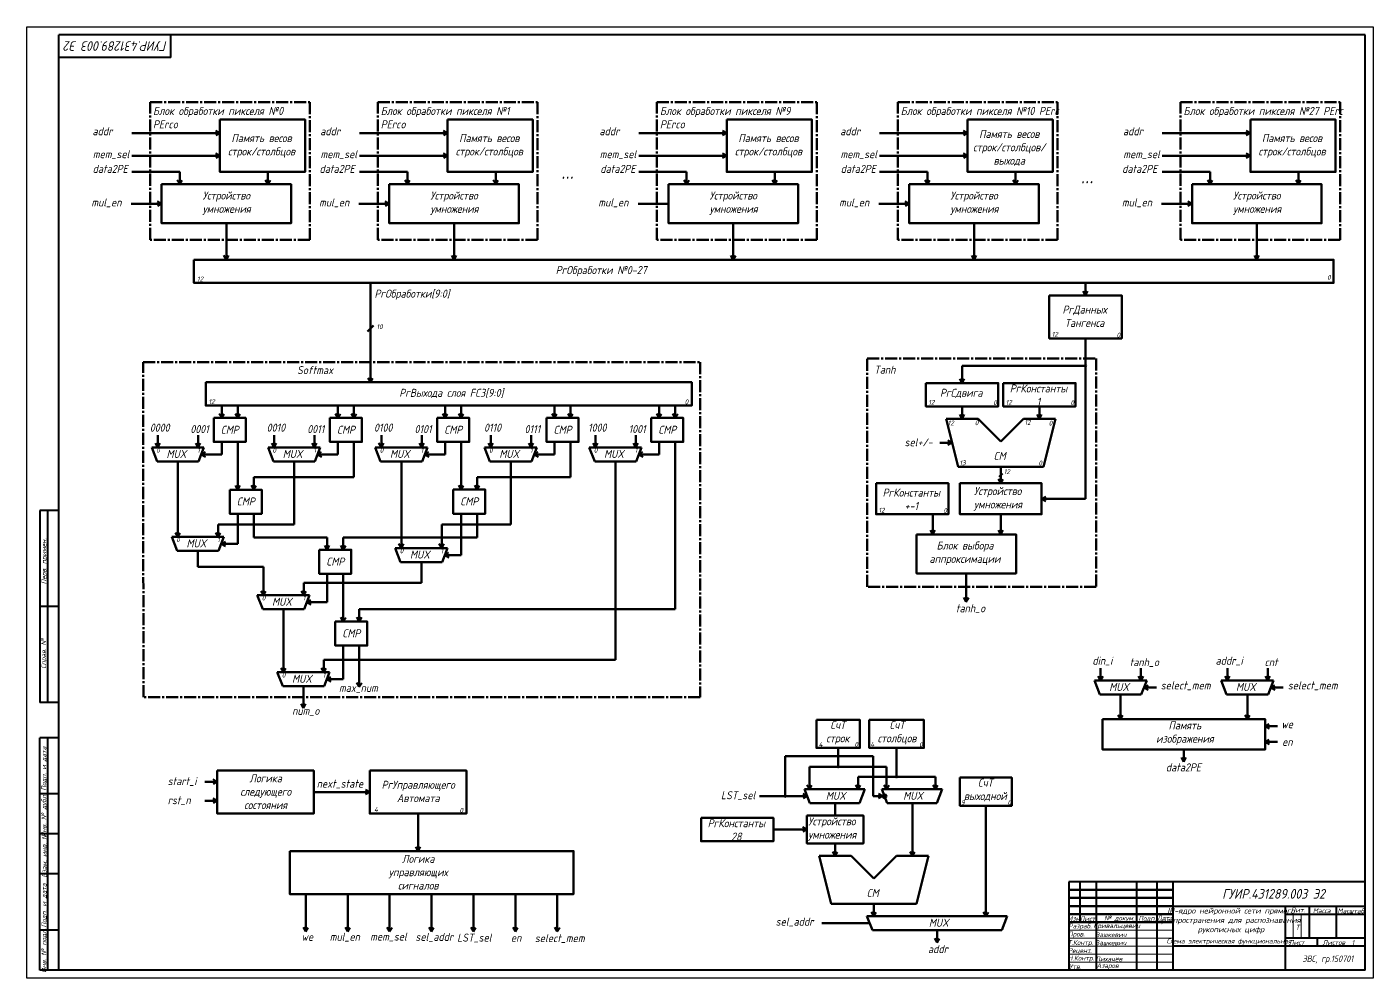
# Model space of a CAD drawing. Header units: millimetres. Extents: x -1351 to 2793, y -4756 to -707.
# Drawn here: x -53 to 788, y -4303 to -3709 of the extents above; entities that cross this region are included whole.
import ezdxf

# ---------------------------------------------------------------- set-up
doc = ezdxf.new("R2010")
doc.units = ezdxf.units.MM
doc.header["$LTSCALE"] = 0.5
doc.linetypes.add('CENTER2', pattern=[1.125, 0.75, -0.125, 0.125, -0.125])
doc.layers.get('0').update_dxf_attribs({"lineweight": 60})
doc.layers.add('4-текст', color=7, linetype='Continuous', true_color=0x000000)
doc.layers.add('KONTUR', color=7, linetype='Continuous')
doc.layers.add('Основная', color=7, linetype='Continuous', lineweight=40)
doc.layers.add('тонкая', color=7, linetype='Continuous', lineweight=20)
doc.styles.get("Standard").update_dxf_attribs({"font": 'ISOCPEUI.TTF', "width": 0.9})

msp = doc.modelspace()

# ---------------------------------------------------------------- hatches: boundary and pattern name
h = msp.add_hatch(color=256)
h.dxf.hatch_style = 1
edge = h.paths.add_edge_path()
edge.add_arc((608.12, -3920.61), 0.362, 0, 360)
h = msp.add_hatch(color=256)
h.dxf.hatch_style = 1
edge = h.paths.add_edge_path()
edge.add_arc((453.63, -4171.01), 0.362, 0, 360)
h = msp.add_hatch(color=256)
h.dxf.hatch_style = 1
edge = h.paths.add_edge_path()
edge.add_arc((490.08, -4177.44), 0.362, 0, 360)
h = msp.add_hatch(color=256)
h.dxf.hatch_style = 1
edge = h.paths.add_edge_path()
edge.add_arc((420.51, -4189.53), 0.362, 0, 360)

# ---------------------------------------------------------------- linework, layer by layer
for p, q in [((67.31, -3775.36), (12.32, -3775.36)), ((209.58, -3775.36), (154.59, -3775.36)), ((384.01, -3775.36), (329.02, -3775.36)), ((534.43, -3775.36), (479.44, -3775.36)), ((711.11, -3775.36), (656.11, -3775.36)), ((67.31, -3789.65), (12.32, -3789.65)), ((209.58, -3789.65), (154.59, -3789.65)), ((384.01, -3789.65), (329.02, -3789.65)), ((534.43, -3789.65), (479.44, -3789.65)), ((711.11, -3789.65), (656.11, -3789.65)), ((42.22, -3799.62), (12.32, -3799.62)), ((42.22, -3799.62), (42.22, -3807.37)), ((97.36, -3799.62), (97.36, -3807.37)), ((184.49, -3799.62), (154.59, -3799.62)), ((184.49, -3799.62), (184.49, -3807.37)), ((239.63, -3799.62), (239.63, -3807.37)), ((358.92, -3799.62), (329.02, -3799.62)), ((358.92, -3799.62), (358.92, -3807.37)), ((414.06, -3799.62), (414.06, -3807.37)), ((509.34, -3799.62), (479.44, -3799.62)), ((509.34, -3799.62), (509.34, -3807.37)), ((564.48, -3799.62), (564.48, -3807.37)), ((686.02, -3799.62), (656.11, -3799.62)), ((686.02, -3799.62), (686.02, -3807.37)), ((741.16, -3799.62), (741.16, -3807.37)), ((30.89, -3819.53), (11.86, -3819.53)), ((173.17, -3819.53), (154.14, -3819.53)), ((347.6, -3819.53), (328.57, -3819.53)), ((498.02, -3819.53), (478.98, -3819.53)), ((674.69, -3819.53), (655.66, -3819.53)), ((71.36, -3831.69), (71.36, -3854.44)), ((213.64, -3831.69), (213.64, -3854.44)), ((388.07, -3831.69), (388.07, -3854.44)), ((538.49, -3831.69), (538.49, -3854.44)), ((715.16, -3831.69), (715.16, -3854.44)), ((161.41, -3868.97), (161.41, -3931.01)), ((608.11, -3868.97), (608.11, -3876.72)), ((159.55, -3899.28), (163.26, -3895.57)), ((608.11, -3903.59), (608.11, -4003.72)), ((608.11, -3920.64), (531.02, -3920.64)), ((531.02, -3920.64), (531.02, -3931.53)), ((68.47, -3945.54), (68.47, -3953.29)), ((78.49, -3945.52), (78.49, -3953.27)), ((141.08, -3945.54), (141.08, -3953.29)), ((151.1, -3945.52), (151.1, -3953.27)), ((208.09, -3945.54), (208.09, -3953.29)), ((218.1, -3945.52), (218.1, -3953.27)), ((276.41, -3945.54), (276.41, -3953.29)), ((286.43, -3945.52), (286.43, -3953.27)), ((341.82, -3945.54), (341.82, -3953.29)), ((351.83, -3945.52), (351.83, -3953.27)), ((531.02, -3946.06), (531.02, -3953.81)), ((579.31, -3946.06), (579.31, -3953.81)), ((521.02, -3953.81), (541.02, -3953.81)), ((528.52, -3983.81), (521.02, -3953.81)), ((541.02, -3953.81), (551.63, -3964.41)), ((555.17, -3967.95), (569.31, -3953.81)), ((569.31, -3953.81), (589.31, -3953.81)), ((581.81, -3983.81), (589.31, -3953.81)), ((28.6, -3963.93), (28.6, -3971.68)), ((53.8, -3963.93), (53.8, -3971.68)), ((68.47, -3968.29), (68.47, -3976.04)), ((78.49, -3968.27), (78.49, -3981.01)), ((101.21, -3963.93), (101.21, -3971.68)), ((126.41, -3963.93), (126.41, -3971.68)), ((141.08, -3968.29), (141.08, -3976.04)), ((151.1, -3968.27), (151.1, -3981.01)), ((168.22, -3963.93), (168.22, -3971.68)), ((193.42, -3963.93), (193.42, -3971.68)), ((208.09, -3968.29), (208.09, -3976.04)), ((218.1, -3968.27), (218.1, -3990.3)), ((236.54, -3963.93), (236.54, -3971.68)), ((261.75, -3963.93), (261.75, -3971.68)), ((276.41, -3968.29), (276.41, -3976.04)), ((286.43, -3968.27), (286.43, -3981.01)), ((301.95, -3963.93), (301.95, -3971.68)), ((327.15, -3963.93), (327.15, -3971.68)), ((341.82, -3968.29), (341.82, -3976.04)), ((351.83, -3968.27), (351.83, -3981.01)), ((517.02, -3968.81), (524.77, -3968.81)), ((551.63, -3964.41), (555.17, -3967.95)), ((57.39, -3971.68), (24.78, -3971.68)), ((24.78, -3971.68), (28.13, -3980.4)), ((57.39, -3971.68), (54.05, -3980.4)), ((63.47, -3976.04), (55.72, -3976.04)), ((63.47, -3976.04), (68.47, -3976.04)), ((130, -3971.68), (97.39, -3971.68)), ((97.39, -3971.68), (100.74, -3980.4)), ((130, -3971.68), (126.66, -3980.4)), ((136.08, -3976.04), (128.33, -3976.04)), ((136.08, -3976.04), (141.08, -3976.04)), ((197.01, -3971.68), (164.4, -3971.68)), ((164.4, -3971.68), (167.75, -3980.4)), ((197.01, -3971.68), (193.67, -3980.4)), ((203.09, -3976.04), (195.34, -3976.04)), ((203.09, -3976.04), (208.09, -3976.04)), ((265.34, -3971.68), (232.73, -3971.68)), ((232.73, -3971.68), (236.07, -3980.4)), ((265.34, -3971.68), (261.99, -3980.4)), ((271.41, -3976.04), (263.66, -3976.04)), ((271.41, -3976.04), (276.41, -3976.04)), ((330.74, -3971.68), (298.13, -3971.68)), ((298.13, -3971.68), (301.48, -3980.4)), ((330.74, -3971.68), (327.4, -3980.4)), ((336.82, -3976.04), (329.07, -3976.04)), ((336.82, -3976.04), (341.82, -3976.04)), ((28.13, -3980.4), (54.05, -3980.4)), ((41.09, -3980.4), (41.09, -4019.8)), ((78.49, -3981.01), (78.49, -3990.33)), ((100.74, -3980.4), (126.66, -3980.4)), ((113.7, -3980.4), (113.7, -4003.76)), ((151.1, -3990.3), (151.1, -3981.01)), ((167.75, -3980.4), (193.67, -3980.4)), ((180.71, -3980.4), (180.71, -4003.76)), ((236.07, -3980.4), (261.99, -3980.4)), ((249.03, -3980.4), (249.03, -4003.76)), ((286.43, -3990.27), (286.43, -3981.01)), ((301.48, -3980.4), (327.4, -3980.4)), ((314.44, -3980.4), (314.44, -4003.76)), ((351.83, -4072.63), (351.83, -3981.01)), ((528.52, -3983.81), (581.81, -3983.81)), ((555.17, -3983.81), (555.17, -3994.05)), ((78.49, -3990.33), (78.49, -3998.08)), ((88.5, -3990.3), (88.5, -3998.05)), ((88.5, -3990.3), (151.1, -3990.3)), ((218.1, -3990.3), (218.1, -3998.05)), ((228.12, -3990.27), (228.12, -3998.02)), ((228.12, -3990.27), (286.43, -3990.27)), ((554.12, -3989.97), (556.21, -3987.89)), ((113.7, -4003.76), (113.7, -4011.51)), ((113.7, -4019.8), (113.7, -4011.51)), ((180.71, -4003.76), (180.71, -4034.55)), ((249.03, -4003.76), (249.03, -4011.51)), ((249.03, -4019.8), (249.03, -4011.51)), ((314.44, -4003.76), (314.44, -4011.51)), ((314.44, -4104.38), (314.44, -4011.51)), ((608.11, -4003.72), (580.69, -4003.72)), ((41.09, -4019.8), (41.09, -4027.55)), ((66.29, -4019.8), (66.29, -4027.55)), ((66.29, -4019.8), (113.7, -4019.8)), ((78.49, -4013.08), (78.49, -4031.91)), ((88.5, -4013.05), (88.5, -4025.8)), ((205.91, -4019.8), (205.91, -4034.55)), ((205.91, -4019.8), (249.03, -4019.8)), ((218.1, -4013.05), (218.1, -4020.8)), ((228.12, -4013.02), (228.12, -4025.77)), ((512.72, -4013.38), (512.72, -4025.99)), ((555.17, -4013.38), (555.17, -4025.99)), ((69.88, -4027.55), (37.27, -4027.55)), ((37.27, -4027.55), (40.62, -4036.26)), ((69.88, -4027.55), (66.54, -4036.26)), ((88.5, -4027.87), (88.5, -4025.8)), ((134.41, -4027.87), (88.5, -4027.87)), ((134.41, -4027.87), (134.41, -4035.62)), ((144.42, -4027.85), (144.42, -4035.6)), ((144.42, -4027.85), (228.12, -4027.85)), ((218.1, -4038.91), (218.1, -4020.8)), ((228.12, -4027.85), (228.12, -4025.77)), ((40.62, -4036.26), (66.54, -4036.26)), ((53.58, -4036.26), (53.58, -4046.26)), ((78.49, -4031.91), (68.21, -4031.91)), ((209.5, -4034.55), (176.89, -4034.55)), ((176.89, -4034.55), (180.24, -4043.26)), ((209.5, -4034.55), (206.15, -4043.26)), ((180.24, -4043.26), (206.15, -4043.26)), ((193.2, -4043.26), (193.2, -4056.26)), ((215.58, -4038.91), (207.83, -4038.91)), ((215.58, -4038.91), (218.1, -4038.91)), ((94.54, -4046.26), (53.58, -4046.26)), ((94.54, -4046.26), (94.54, -4064.01)), ((134.41, -4050.62), (134.41, -4058.37)), ((144.42, -4050.6), (144.42, -4063.35)), ((533.65, -4050.32), (533.65, -4068.07)), ((119.74, -4056.26), (119.74, -4064.01)), ((119.74, -4056.26), (193.2, -4056.26)), ((134.41, -4058.37), (134.41, -4068.37)), ((123.33, -4064.01), (90.72, -4064.01)), ((90.72, -4064.01), (94.07, -4072.73)), ((123.33, -4064.01), (119.99, -4072.73)), ((129.41, -4068.37), (121.66, -4068.37)), ((129.41, -4068.37), (134.41, -4068.37)), ((144.42, -4063.35), (144.42, -4072.66)), ((94.07, -4072.73), (119.99, -4072.73)), ((107.03, -4072.73), (107.03, -4112.13)), ((144.42, -4072.66), (144.42, -4080.41)), ((154.44, -4072.63), (154.44, -4080.38)), ((154.44, -4072.63), (351.83, -4072.63)), ((144.42, -4095.41), (144.42, -4103.16)), ((154.44, -4095.38), (154.44, -4108.13)), ((144.42, -4103.16), (144.42, -4116.49)), ((135.82, -4112.13), (103.21, -4112.13)), ((103.21, -4112.13), (106.56, -4120.85)), ((132.23, -4104.38), (132.23, -4112.13)), ((132.23, -4104.38), (314.44, -4104.38)), ((135.82, -4112.13), (132.47, -4120.85)), ((154.44, -4108.13), (154.44, -4121.28)), ((617.54, -4109.48), (617.54, -4117.23)), ((642.75, -4109.48), (642.75, -4117.23)), ((696.76, -4109.48), (696.76, -4117.23)), ((721.96, -4109.48), (721.96, -4117.23)), ((106.56, -4120.85), (132.47, -4120.85)), ((119.52, -4120.85), (119.52, -4134.43)), ((141.9, -4116.49), (134.15, -4116.49)), ((144.42, -4116.49), (141.9, -4116.49)), ((646.34, -4117.23), (613.73, -4117.23)), ((613.73, -4117.23), (617.07, -4125.94)), ((646.34, -4117.23), (642.99, -4125.94)), ((725.55, -4117.23), (692.94, -4117.23)), ((692.94, -4117.23), (696.29, -4125.94)), ((725.55, -4117.23), (722.2, -4125.94)), ((617.07, -4125.94), (642.99, -4125.94)), ((630.03, -4125.94), (630.03, -4141.44)), ((652.41, -4121.59), (644.66, -4121.59)), ((696.29, -4125.94), (722.2, -4125.94)), ((709.25, -4125.94), (709.25, -4141.44)), ((731.63, -4121.59), (723.88, -4121.59)), ((728.13, -4145.85), (720.38, -4145.85)), ((453.58, -4159.39), (453.63, -4171.01)), ((490.07, -4159.39), (490.07, -4177.44)), ((669.54, -4160.25), (669.54, -4168)), ((728.13, -4155.63), (720.38, -4155.63)), ((475.51, -4164.54), (420.51, -4164.54)), ((420.51, -4164.54), (420.51, -4189.54)), ((453.58, -4171.11), (435.6, -4171.11)), ((435.6, -4171.11), (435.6, -4177.44)), ((453.58, -4171.11), (483.89, -4171.11)), ((475.51, -4189.54), (475.51, -4164.54)), ((483.89, -4171.11), (483.89, -4177.44)), ((435.6, -4177.44), (435.6, -4185.19)), ((466.05, -4177.44), (466.05, -4185.19)), ((490.07, -4177.44), (466.05, -4177.44)), ((483.89, -4177.44), (483.89, -4185.19)), ((490.07, -4177.44), (514.34, -4177.44)), ((514.34, -4177.44), (514.34, -4185.19)), ((57.96, -4180.43), (65.71, -4180.43)), ((126.01, -4186.92), (160.99, -4186.92)), ((470.24, -4185.19), (432.63, -4185.19)), ((432.63, -4185.19), (435.98, -4193.9)), ((470.24, -4185.19), (466.89, -4193.9)), ((518.52, -4185.19), (480.91, -4185.19)), ((480.91, -4185.19), (484.26, -4193.9)), ((518.52, -4185.19), (515.18, -4193.9)), ((57.96, -4192.36), (65.71, -4192.36)), ((434.3, -4189.54), (404.4, -4189.54)), ((435.98, -4193.9), (466.89, -4193.9)), ((451.7, -4193.9), (451.7, -4201.65)), ((481.46, -4189.54), (475.51, -4189.54)), ((484.26, -4193.9), (515.18, -4193.9)), ((499.99, -4193.9), (499.99, -4201.65)), ((545.84, -4195.47), (545.95, -4264.49)), ((191.14, -4200.36), (191.14, -4223.77)), ((499.99, -4201.65), (499.99, -4226.74)), ((434.05, -4210.32), (413.18, -4210.32)), ((451.7, -4218.99), (451.7, -4226.74)), ((441.7, -4226.74), (461.7, -4226.74)), ((449.2, -4256.74), (441.7, -4226.74)), ((461.7, -4226.74), (472.31, -4237.35)), ((475.85, -4240.88), (489.99, -4226.74)), ((489.99, -4226.74), (509.99, -4226.74)), ((502.49, -4256.74), (509.99, -4226.74)), ((472.31, -4237.35), (475.85, -4240.88)), ((120.99, -4250.64), (120.99, -4274.05)), ((147.18, -4250.64), (147.18, -4274.05)), ((173.37, -4250.64), (173.37, -4274.05)), ((199.56, -4250.64), (199.56, -4274.05)), ((225.75, -4250.64), (225.75, -4274.05)), ((251.94, -4250.64), (251.94, -4274.05)), ((278.13, -4250.64), (278.13, -4274.05)), ((662.77, -4248.07), (597.77, -4248.07)), ((662.77, -4253.07), (597.77, -4253.07)), ((449.2, -4256.74), (502.49, -4256.74)), ((475.85, -4256.74), (475.85, -4264.49)), ((662.77, -4258.07), (597.77, -4258.07)), ((473.28, -4268.85), (443.38, -4268.85)), ((559.22, -4264.49), (471.6, -4264.49)), ((471.6, -4264.49), (474.95, -4273.21)), ((559.22, -4264.49), (555.87, -4273.21)), ((474.95, -4273.21), (555.87, -4273.21)), ((515.41, -4273.21), (515.41, -4280.96)), ((732.77, -4298.07), (732.77, -4298.07)), ((732.77, -4298.07), (732.77, -4298.07)), ((732.77, -4298.07), (732.77, -4298.07))]:
    msp.add_line(p, q)
at = {"lineweight": 40}
for p, q in [((67.31, -3775.36), (64.71, -3773.86)), ((67.31, -3775.36), (64.71, -3776.84)), ((209.58, -3775.36), (206.98, -3776.84)), ((209.58, -3775.36), (206.99, -3773.86)), ((384.01, -3775.36), (381.41, -3776.84)), ((384.01, -3775.36), (381.42, -3773.86)), ((534.43, -3775.36), (531.83, -3776.84)), ((534.43, -3775.36), (531.84, -3773.86)), ((711.11, -3775.36), (708.51, -3773.86)), ((711.11, -3775.36), (708.51, -3776.84)), ((67.31, -3789.65), (64.71, -3788.15)), ((67.31, -3789.65), (64.71, -3791.13)), ((209.58, -3789.65), (206.98, -3791.13)), ((209.58, -3789.65), (206.99, -3788.15)), ((384.01, -3789.65), (381.41, -3791.13)), ((384.01, -3789.65), (381.42, -3788.15)), ((534.43, -3789.65), (531.83, -3791.13)), ((534.43, -3789.65), (531.84, -3788.15)), ((711.11, -3789.65), (708.51, -3788.15)), ((711.11, -3789.65), (708.51, -3791.13)), ((42.22, -3807.37), (40.73, -3804.76)), ((42.22, -3807.37), (43.72, -3804.77)), ((97.36, -3807.37), (95.87, -3804.76)), ((97.36, -3807.37), (98.86, -3804.77)), ((184.49, -3807.37), (183.01, -3804.76)), ((184.49, -3807.37), (185.99, -3804.77)), ((239.63, -3807.37), (238.14, -3804.76)), ((239.63, -3807.37), (241.13, -3804.77)), ((358.92, -3807.37), (357.44, -3804.76)), ((358.92, -3807.37), (360.42, -3804.77)), ((414.06, -3807.37), (412.57, -3804.76)), ((414.06, -3807.37), (415.56, -3804.77)), ((509.34, -3807.37), (507.85, -3804.76)), ((509.34, -3807.37), (510.84, -3804.77)), ((564.48, -3807.37), (562.99, -3804.76)), ((564.48, -3807.37), (565.98, -3804.77)), ((686.02, -3807.37), (684.53, -3804.76)), ((686.02, -3807.37), (687.52, -3804.77)), ((741.16, -3807.37), (739.67, -3804.76)), ((741.16, -3807.37), (742.66, -3804.77)), ((30.89, -3819.53), (28.3, -3818.03)), ((173.17, -3819.53), (170.57, -3818.03)), ((498.02, -3819.53), (495.42, -3818.03)), ((674.69, -3819.53), (672.1, -3818.03)), ((30.89, -3819.53), (28.29, -3821.01)), ((173.17, -3819.53), (170.56, -3821.01)), ((498.02, -3819.53), (495.41, -3821.01)), ((674.69, -3819.53), (672.09, -3821.01)), ((71.36, -3854.44), (69.88, -3851.83)), ((71.36, -3854.44), (72.87, -3851.84)), ((213.64, -3854.44), (212.15, -3851.83)), ((213.64, -3854.44), (215.14, -3851.84)), ((388.07, -3854.44), (386.58, -3851.83)), ((388.07, -3854.44), (389.57, -3851.84)), ((538.49, -3854.44), (537, -3851.83)), ((538.49, -3854.44), (539.99, -3851.84)), ((715.16, -3854.44), (713.68, -3851.83)), ((715.16, -3854.44), (716.67, -3851.84)), ((608.11, -3876.72), (606.62, -3874.11)), ((608.11, -3876.72), (609.61, -3874.12)), ((161.41, -3931.01), (159.92, -3928.4)), ((161.41, -3931.01), (162.91, -3928.41)), ((531.02, -3931.53), (529.54, -3928.92)), ((531.02, -3931.53), (532.52, -3928.93)), ((68.47, -3953.29), (66.98, -3950.69)), ((68.47, -3953.29), (69.97, -3950.7)), ((78.49, -3953.27), (77, -3950.66)), ((78.49, -3953.27), (79.99, -3950.67)), ((141.08, -3953.29), (139.59, -3950.69)), ((141.08, -3953.29), (142.58, -3950.7)), ((151.1, -3953.27), (149.61, -3950.66)), ((151.1, -3953.27), (152.6, -3950.67)), ((208.09, -3953.29), (206.6, -3950.69)), ((208.09, -3953.29), (209.59, -3950.7)), ((218.1, -3953.27), (216.62, -3950.66)), ((218.1, -3953.27), (219.61, -3950.67)), ((276.41, -3953.29), (274.93, -3950.69)), ((276.41, -3953.29), (277.91, -3950.7)), ((286.43, -3953.27), (284.94, -3950.66)), ((286.43, -3953.27), (287.93, -3950.67)), ((341.82, -3953.29), (340.33, -3950.69)), ((341.82, -3953.29), (343.32, -3950.7)), ((351.83, -3953.27), (350.35, -3950.66)), ((351.83, -3953.27), (353.34, -3950.67)), ((531.02, -3953.81), (529.54, -3951.2)), ((531.02, -3953.81), (532.52, -3951.21)), ((579.31, -3953.81), (577.82, -3951.2)), ((579.31, -3953.81), (580.81, -3951.21)), ((28.6, -3971.68), (27.12, -3969.08)), ((28.6, -3971.68), (30.1, -3969.09)), ((53.8, -3971.68), (52.32, -3969.08)), ((53.8, -3971.68), (55.3, -3969.09)), ((101.21, -3971.68), (99.73, -3969.08)), ((101.21, -3971.68), (102.71, -3969.09)), ((126.41, -3971.68), (124.93, -3969.08)), ((126.41, -3971.68), (127.91, -3969.09)), ((168.22, -3971.68), (166.73, -3969.08)), ((168.22, -3971.68), (169.72, -3969.09)), ((193.42, -3971.68), (191.94, -3969.08)), ((193.42, -3971.68), (194.92, -3969.09)), ((236.54, -3971.68), (235.06, -3969.08)), ((236.54, -3971.68), (238.04, -3969.09)), ((261.75, -3971.68), (260.26, -3969.08)), ((261.75, -3971.68), (263.25, -3969.09)), ((301.95, -3971.68), (300.46, -3969.08)), ((301.95, -3971.68), (303.45, -3969.09)), ((327.15, -3971.68), (325.67, -3969.08)), ((327.15, -3971.68), (328.65, -3969.09)), ((524.77, -3968.81), (522.17, -3970.29)), ((524.77, -3968.81), (522.18, -3967.31)), ((55.67, -3976.01), (58.27, -3974.51)), ((55.67, -3976.01), (58.28, -3977.5)), ((128.28, -3976.01), (130.88, -3974.51)), ((128.28, -3976.01), (130.89, -3977.5)), ((195.29, -3976.01), (197.89, -3974.51)), ((195.29, -3976.01), (197.9, -3977.5)), ((263.61, -3976.01), (266.21, -3974.51)), ((263.61, -3976.01), (266.22, -3977.5)), ((329.02, -3976.01), (331.62, -3974.51)), ((329.02, -3976.01), (331.63, -3977.5)), ((555.17, -3994.05), (553.68, -3991.45)), ((555.17, -3994.05), (556.67, -3991.46)), ((78.49, -3998.08), (77, -3995.47)), ((78.49, -3998.08), (79.99, -3995.48)), ((88.5, -3998.05), (87.02, -3995.44)), ((88.5, -3998.05), (90, -3995.45)), ((218.1, -3998.05), (216.62, -3995.44)), ((218.1, -3998.05), (219.61, -3995.45)), ((228.12, -3998.02), (226.63, -3995.42)), ((228.12, -3998.02), (229.62, -3995.43)), ((580.64, -4003.75), (583.24, -4002.25)), ((580.64, -4003.75), (583.25, -4005.23)), ((41.09, -4027.55), (39.6, -4024.94)), ((41.09, -4027.55), (42.59, -4024.95)), ((66.29, -4027.55), (64.81, -4024.94)), ((66.29, -4027.55), (67.79, -4024.95)), ((512.72, -4025.99), (511.23, -4023.39)), ((512.72, -4025.99), (514.22, -4023.4)), ((555.17, -4025.99), (553.68, -4023.39)), ((555.17, -4025.99), (556.67, -4023.4)), ((68.16, -4031.88), (70.76, -4030.38)), ((68.16, -4031.88), (70.76, -4033.36)), ((134.41, -4035.62), (132.92, -4033.02)), ((134.41, -4035.62), (135.91, -4033.03)), ((144.42, -4035.6), (142.94, -4032.99)), ((144.42, -4035.6), (145.93, -4033)), ((180.71, -4034.55), (179.22, -4031.94)), ((180.71, -4034.55), (182.21, -4031.95)), ((205.91, -4034.55), (204.42, -4031.94)), ((205.91, -4034.55), (207.41, -4031.95)), ((207.78, -4038.88), (210.37, -4037.38)), ((207.78, -4038.88), (210.38, -4040.36)), ((94.54, -4064.01), (93.06, -4061.41)), ((94.54, -4064.01), (96.04, -4061.42)), ((119.74, -4064.01), (118.26, -4061.41)), ((119.74, -4064.01), (121.24, -4061.42)), ((121.61, -4068.34), (124.21, -4066.84)), ((121.61, -4068.34), (124.22, -4069.83)), ((533.65, -4068.07), (532.17, -4065.46)), ((533.65, -4068.07), (535.16, -4065.47)), ((144.42, -4080.41), (142.94, -4077.8)), ((144.42, -4080.41), (145.93, -4077.81)), ((154.44, -4080.38), (152.96, -4077.77)), ((154.44, -4080.38), (155.94, -4077.78)), ((107.03, -4112.13), (105.54, -4109.52)), ((107.03, -4112.13), (108.53, -4109.53)), ((132.23, -4112.13), (130.75, -4109.52)), ((132.23, -4112.13), (133.73, -4109.53)), ((134.1, -4116.46), (136.7, -4114.96)), ((134.1, -4116.46), (136.7, -4117.94)), ((154.44, -4121.28), (152.96, -4118.68)), ((154.44, -4121.28), (155.94, -4118.68)), ((617.54, -4117.23), (616.06, -4114.62)), ((617.54, -4117.23), (619.05, -4114.63)), ((642.75, -4117.23), (641.26, -4114.62)), ((642.75, -4117.23), (644.25, -4114.63)), ((644.61, -4121.56), (647.21, -4120.06)), ((696.76, -4117.23), (695.27, -4114.62)), ((696.76, -4117.23), (698.26, -4114.63)), ((721.96, -4117.23), (720.47, -4114.62)), ((721.96, -4117.23), (723.46, -4114.63)), ((723.83, -4121.56), (726.42, -4120.06)), ((644.61, -4121.56), (647.22, -4123.04)), ((723.83, -4121.56), (726.43, -4123.04)), ((119.52, -4134.43), (118.03, -4131.83)), ((119.52, -4134.43), (121.02, -4131.84)), ((630.03, -4141.44), (628.55, -4138.83)), ((630.03, -4141.44), (631.53, -4138.84)), ((709.25, -4141.44), (707.76, -4138.83)), ((709.25, -4141.44), (710.75, -4138.84)), ((720.33, -4145.82), (722.93, -4144.32)), ((720.33, -4145.82), (722.94, -4147.31)), ((720.33, -4155.6), (722.93, -4154.1)), ((720.33, -4155.6), (722.94, -4157.08)), ((669.54, -4168), (668.05, -4165.39)), ((669.54, -4168), (671.04, -4165.4)), ((65.71, -4180.43), (63.11, -4178.92)), ((65.71, -4180.43), (63.1, -4181.91)), ((160.99, -4186.92), (158.39, -4188.41)), ((160.99, -4186.92), (158.4, -4185.42)), ((434.3, -4189.54), (431.7, -4188.04)), ((435.6, -4185.19), (434.12, -4182.58)), ((435.6, -4185.19), (437.1, -4182.59)), ((466.05, -4185.19), (464.57, -4182.58)), ((466.05, -4185.19), (467.56, -4182.59)), ((481.46, -4189.54), (478.86, -4188.04)), ((483.89, -4185.19), (482.4, -4182.58)), ((483.89, -4185.19), (485.39, -4182.59)), ((514.34, -4185.19), (512.85, -4182.58)), ((514.34, -4185.19), (515.84, -4182.59)), ((65.71, -4192.36), (63.1, -4193.85)), ((65.71, -4192.36), (63.11, -4190.86)), ((434.3, -4189.54), (431.69, -4191.03)), ((481.46, -4189.54), (478.85, -4191.03)), ((434.05, -4210.32), (431.44, -4211.81)), ((434.05, -4210.32), (431.45, -4208.82)), ((191.14, -4223.77), (189.66, -4221.16)), ((191.14, -4223.77), (192.65, -4221.17)), ((451.7, -4226.74), (450.22, -4224.14)), ((451.7, -4226.74), (453.21, -4224.15)), ((499.99, -4226.74), (498.5, -4224.14)), ((499.99, -4226.74), (501.49, -4224.15)), ((475.85, -4264.49), (474.36, -4261.89)), ((475.85, -4264.49), (477.35, -4261.89)), ((545.95, -4264.49), (544.46, -4261.89)), ((545.95, -4264.49), (547.45, -4261.89)), ((120.99, -4274.05), (119.51, -4271.45)), ((120.99, -4274.05), (122.49, -4271.45)), ((147.18, -4274.05), (145.7, -4271.45)), ((147.18, -4274.05), (148.68, -4271.45)), ((173.37, -4274.05), (171.89, -4271.45)), ((173.37, -4274.05), (174.87, -4271.45)), ((199.56, -4274.05), (198.08, -4271.45)), ((199.56, -4274.05), (201.06, -4271.45)), ((225.75, -4274.05), (224.26, -4271.45)), ((225.75, -4274.05), (227.25, -4271.45)), ((251.94, -4274.05), (250.45, -4271.45)), ((251.94, -4274.05), (253.44, -4271.45)), ((278.13, -4274.05), (276.64, -4271.45)), ((278.13, -4274.05), (279.63, -4271.45)), ((515.41, -4280.96), (513.93, -4278.35)), ((515.41, -4280.96), (516.91, -4278.36))]:
    msp.add_line(p, q, dxfattribs=at)
at = {"lineweight": 50}
for p, q in [((662.77, -4263.07), (597.77, -4263.07)), ((662.77, -4268.07), (597.77, -4268.07))]:
    msp.add_line(p, q, dxfattribs=at)
at = {"linetype": 'CENTER2', "ltscale": 20}
for points in [[(23.7, -3755.96), (123.48, -3755.96), (123.48, -3841.96), (23.7, -3841.96)], [(165.97, -3755.96), (265.76, -3755.96), (265.76, -3841.96), (165.97, -3841.96)], [(340.4, -3755.96), (440.19, -3755.96), (440.19, -3841.96), (340.4, -3841.96)], [(490.82, -3755.96), (590.61, -3755.96), (590.61, -3841.96), (490.82, -3841.96)], [(667.5, -3755.96), (767.28, -3755.96), (767.28, -3841.96), (667.5, -3841.96)], [(19.44, -3918.44), (367.33, -3918.44), (367.42, -4127.64), (19.53, -4127.64)], [(614.74, -4058.77), (471.72, -4058.77), (471.72, -3916.05), (614.74, -3916.05)]]:
    msp.add_lwpolyline(points, close=True, dxfattribs=at)
for points in [[(67.31, -3766.91), (120.53, -3766.91), (120.53, -3799.62), (67.31, -3799.62)], [(209.58, -3766.91), (262.8, -3766.91), (262.8, -3799.62), (209.58, -3799.62)], [(384.01, -3766.91), (437.23, -3766.91), (437.23, -3799.62), (384.01, -3799.62)], [(534.43, -3766.91), (587.65, -3766.91), (587.65, -3799.62), (534.43, -3799.62)], [(711.11, -3766.91), (764.33, -3766.91), (764.33, -3799.62), (711.11, -3799.62)], [(30.89, -3807.37), (111.84, -3807.37), (111.84, -3831.69), (30.89, -3831.69)], [(173.17, -3807.37), (254.11, -3807.37), (254.11, -3831.69), (173.17, -3831.69)], [(347.6, -3807.37), (428.54, -3807.37), (428.54, -3831.69), (347.6, -3831.69)], [(498.02, -3807.37), (578.96, -3807.37), (578.96, -3831.69), (498.02, -3831.69)], [(674.69, -3807.37), (755.64, -3807.37), (755.64, -3831.69), (674.69, -3831.69)], [(51.07, -3854.44), (763.14, -3854.44), (763.14, -3868.97), (51.07, -3868.97)], [(585.49, -3876.72), (630.72, -3876.72), (630.72, -3903.59), (585.49, -3903.59)], [(58.48, -3931.01), (362.11, -3931.01), (362.11, -3945.54), (58.48, -3945.54)], [(508.41, -3931.53), (553.64, -3931.53), (553.64, -3946.06), (508.41, -3946.06)], [(556.7, -3931.53), (601.92, -3931.53), (601.92, -3946.06), (556.7, -3946.06)], [(63.47, -3953.29), (83.47, -3953.29), (83.47, -3968.29), (63.47, -3968.29)], [(136.08, -3953.29), (156.08, -3953.29), (156.08, -3968.29), (136.08, -3968.29)], [(203.09, -3953.29), (223.09, -3953.29), (223.09, -3968.29), (203.09, -3968.29)], [(271.41, -3953.29), (291.41, -3953.29), (291.41, -3968.29), (271.41, -3968.29)], [(336.82, -3953.29), (356.82, -3953.29), (356.82, -3968.29), (336.82, -3968.29)], [(477.25, -3994.05), (522.48, -3994.05), (522.48, -4013.38), (477.25, -4013.38)], [(529.64, -3994.05), (580.69, -3994.05), (580.69, -4013.38), (529.64, -4013.38)], [(73.49, -3998.08), (93.49, -3998.08), (93.49, -4013.08), (73.49, -4013.08)], [(213.1, -3998.05), (233.1, -3998.05), (233.1, -4013.05), (213.1, -4013.05)], [(502.57, -4025.99), (564.74, -4025.99), (564.74, -4050.32), (502.57, -4050.32)], [(129.41, -4035.62), (149.41, -4035.62), (149.41, -4050.62), (129.41, -4050.62)], [(139.42, -4080.41), (159.42, -4080.41), (159.42, -4095.41), (139.42, -4095.41)], [(440.02, -4141.81), (467.14, -4141.81), (467.14, -4159.39), (440.02, -4159.39)], [(473.01, -4141.81), (507.13, -4141.81), (507.13, -4159.39), (473.01, -4159.39)], [(618.69, -4141.44), (720.38, -4141.44), (720.38, -4160.25), (618.69, -4160.25)], [(65.71, -4173.48), (126.01, -4173.48), (126.01, -4200.36), (65.71, -4200.36)], [(160.99, -4173.48), (221.3, -4173.48), (221.3, -4200.36), (160.99, -4200.36)], [(529.67, -4177.89), (562, -4177.89), (562, -4195.47), (529.67, -4195.47)], [(367.96, -4203.06), (413.18, -4203.06), (413.18, -4217.59), (367.96, -4217.59)], [(434.05, -4201.65), (469.36, -4201.65), (469.36, -4218.99), (434.05, -4218.99)], [(110.99, -4223.77), (288.3, -4223.77), (288.3, -4250.64), (110.99, -4250.64)]]:
    msp.add_lwpolyline(points, close=True)
for centre, radius in [((608.12, -3920.61), 0.362), ((453.63, -4171.01), 0.362), ((490.08, -4177.44), 0.362), ((420.51, -4189.53), 0.362), ((482.59, -4189.54), 1.13)]:
    msp.add_circle(centre, radius)
at = {"layer": 'KONTUR'}
for p, q in [((-53.23, -4303.07), (-53.23, -3709.07)), ((-53.23, -3709.07), (787.77, -3709.07)), ((787.77, -3709.07), (787.77, -4303.07)), ((787.77, -4303.07), (-53.23, -4303.07))]:
    msp.add_line(p, q, dxfattribs=at)
at = {"layer": 'Основная'}
for p, q in [((-33.23, -4258.07), (-33.23, -3714.07)), ((782.77, -3714.07), (-33.23, -3714.07)), ((36.77, -3728.07), (36.77, -3714.07)), ((782.77, -4298.07), (782.77, -3714.07)), ((36.77, -3728.07), (-33.23, -3728.07)), ((-45.23, -4011.07), (-45.23, -4131.07)), ((-33.23, -4011.07), (-45.23, -4011.07)), ((-40.23, -4131.07), (-40.23, -4011.07)), ((-33.23, -4071.07), (-45.23, -4071.07)), ((-33.23, -4131.07), (-45.23, -4131.07)), ((-45.23, -4298.07), (-45.23, -4153.07)), ((-33.23, -4153.07), (-45.23, -4153.07)), ((-40.23, -4298.07), (-40.23, -4153.07)), ((-33.23, -4188.07), (-45.23, -4188.07)), ((-33.23, -4213.07), (-45.23, -4213.07)), ((-33.23, -4238.07), (-45.23, -4238.07)), ((597.77, -4243.07), (597.77, -4298.07)), ((782.77, -4243.07), (597.77, -4243.07)), ((604.77, -4268.07), (604.77, -4243.07)), ((614.77, -4243.07), (614.77, -4298.07)), ((640.19, -4298.07), (640.19, -4243.07)), ((652.77, -4243.07), (652.77, -4298.07)), ((662.77, -4243.07), (662.77, -4298.07)), ((-33.23, -4298.07), (-33.23, -4258.07)), ((662.77, -4258.07), (782.77, -4258.07)), ((732.77, -4258.07), (732.77, -4298.07)), ((732.77, -4263.07), (782.77, -4263.07)), ((747.77, -4258.07), (747.77, -4278.07)), ((764.77, -4258.07), (764.77, -4278.07)), ((-33.23, -4273.07), (-45.23, -4273.07)), ((782.77, -4278.07), (732.77, -4278.07)), ((752.77, -4278.07), (752.77, -4283.07)), ((782.77, -4283.07), (662.77, -4283.07)), ((782.77, -4298.07), (-45.23, -4298.07))]:
    msp.add_line(p, q, dxfattribs=at)
at = {"layer": 'тонкая'}
for p, q in [((737.76, -4263.28), (737.76, -4278.07)), ((742.84, -4263.28), (742.84, -4278.07)), ((597.77, -4273.07), (662.77, -4273.07)), ((662.77, -4278.07), (597.77, -4278.07)), ((662.77, -4283.07), (597.77, -4283.07))]:
    msp.add_line(p, q, dxfattribs=at)
for points in [[(597.77, -4288.07), (662.77, -4288.07)], [(597.77, -4293.07), (662.77, -4293.07)]]:
    msp.add_lwpolyline(points, dxfattribs=at)

# ---------------------------------------------------------------- texts
at = {"layer": '4-текст', "attachment_point": 1}
for s, width, insert, char_height, rotation in [('\\pxqc;{\\fISOCPEUR|b0|i1|c204|p34;ГУИР.431289.003 Э2}', 70.0582, (37.43, -3724), 6, 180), ('\\pxqc;{\\fISOCPEUR|b0|i1|c204|p34;Перв. примен.}', 23.7354, (-44.05, -4054.63), 3, 90), ('\\pxqc;{\\fISOCPEUR|b0|i1|c204|p34;Справ. №}', 23.7354, (-44.28, -4112.28), 3, 90), ('\\pxqc;{\\fISOCPEUR|b0|i1|c204|p34;Подп. и дата}', 23.7354, (-44.17, -4184.14), 3, 90), ('\\pxqc;{\\fISOCPEUR|b0|i1|c204|p34;Инв. № дубл.}', 23.7354, (-44.16, -4213.33), 3, 90), ('\\pxqc;{\\fISOCPEUR|b0|i1|c204|p34;Взам. инв. №}', 23.7354, (-43.83, -4238.21), 3, 90), ('\\pxqc;{\\fISOCPEUR|b0|i1|c204|p34;Подп. и дата}', 23.7354, (-43.99, -4269.6), 3, 90), ('\\pxqc;{\\fISOCPEUR|b0|i1|c204|p34;Инв. № подл.}', 23.7354, (-44.15, -4297.78), 3, 90)]:
    msp.add_mtext_dynamic_manual_height_columns(s, width=width, gutter_width=50, heights=[0], dxfattribs=dict(at, insert=insert, char_height=char_height, rotation=rotation))
for s, width, insert, char_height in [('{\\fISOCPEUR|b0|i1|c204|p34;Блок обработки} {\\fISOCPEUR|b0|i1|c204|p34;пикселя №}0 PErco', 92.7196, (25.54, -3759.05), 5), ('{\\fISOCPEUR|b0|i1|c204|p34;Блок обработки} {\\fISOCPEUR|b0|i1|c204|p34;пикселя №}1 PErco', 92.7196, (167.81, -3759.05), 5), ('{\\fISOCPEUR|b0|i1|c204|p34;Блок обработки} {\\fISOCPEUR|b0|i1|c204|p34;пикселя №}9 PErco', 92.7196, (342.24, -3759.05), 5), ('{\\fISOCPEUR|b0|i1|c204|p34;Блок обработки} {\\fISOCPEUR|b0|i1|c204|p34;пикселя №}10 PErc', 97.9433, (492.66, -3759.05), 5), ('{\\fISOCPEUR|b0|i1|c204|p34;Блок обработки} {\\fISOCPEUR|b0|i1|c204|p34;пикселя №}27 PErc', 97.9433, (669.34, -3759.05), 5), ('\\pxqc;addr', 17.3465, (-14.68, -3771.75), 5), ('\\pxqc;{\\fISOCPEUR|b0|i1|c204|p34;Память весов} {\\fISOCPEUR|b0|i1|c204|p34;строк/столбцов }', 43.2183, (71.75, -3775.98), 5), ('\\pxqc;addr', 17.3465, (127.6, -3771.75), 5), ('\\pxqc;{\\fISOCPEUR|b0|i1|c204|p34;Память весов} {\\fISOCPEUR|b0|i1|c204|p34;строк/столбцов }', 43.2183, (214.02, -3775.98), 5), ('\\pxqc;addr', 17.3465, (302.03, -3771.75), 5), ('\\pxqc;{\\fISOCPEUR|b0|i1|c204|p34;Память весов} {\\fISOCPEUR|b0|i1|c204|p34;строк/столбцов }', 43.2183, (388.45, -3775.98), 5), ('\\pxqc;addr', 17.3465, (452.45, -3771.75), 5), ('\\pxqc;{\\fISOCPEUR|b0|i1|c204|p34;Память весов} {\\fISOCPEUR|b0|i1|c204|p34;строк/столбцов}/{\\fISOCPEUR|b0|i1|c204|p34;\\Pвыхода }', 43.2183, (538.87, -3773.41), 5), ('\\pxqc;addr', 17.3465, (629.12, -3771.75), 5), ('\\pxqc;{\\fISOCPEUR|b0|i1|c204|p34;Память весов} {\\fISOCPEUR|b0|i1|c204|p34;строк/столбцов }', 43.2183, (715.55, -3775.98), 5), ('\\pxqc;mem_sel', 17.3465, (-9.32, -3786.04), 5), ('\\pxqc;mem_sel', 17.3465, (132.95, -3786.04), 5), ('\\pxqc;mem_sel', 17.3465, (307.38, -3786.04), 5), ('\\pxqc;mem_sel', 17.3465, (457.8, -3786.04), 5), ('\\pxqc;mem_sel', 17.3465, (634.48, -3786.04), 5), ('\\pxqc;data2PE', 22.0464, (-12.23, -3795.23), 5), ('\\pxqc;data2PE', 22.0464, (129.52, -3795.23), 5), ('\\pxqc;data2PE', 22.0464, (304.93, -3795.23), 5), ('\\pxqc;data2PE', 22.0464, (455.12, -3795.23), 5), ('\\pxqc;data2PE', 22.0464, (630.95, -3795.23), 5), ('\\pxqc;...', 17.3465, (275.75, -3793.96), 10), ('\\pxqc;...', 17.3465, (600.38, -3796.75), 10), ('mul_en', 23.0277, (-12.97, -3816.17), 5), ('{\\fISOCPEUR|b0|i1|c204|p34;Устройство\\Pумножения}', 27.0464, (56.53, -3811.86), 5), ('mul_en', 23.0277, (129.3, -3816.17), 5), ('{\\fISOCPEUR|b0|i1|c204|p34;Устройство\\Pумножения}', 27.0464, (198.8, -3811.86), 5), ('mul_en', 23.0277, (303.73, -3816.17), 5), ('{\\fISOCPEUR|b0|i1|c204|p34;Устройство\\Pумножения}', 27.0464, (373.23, -3811.86), 5), ('mul_en', 23.0277, (454.15, -3816.17), 5), ('{\\fISOCPEUR|b0|i1|c204|p34;Устройство\\Pумножения}', 27.0464, (523.65, -3811.86), 5), ('mul_en', 23.0277, (630.83, -3816.17), 5), ('{\\fISOCPEUR|b0|i1|c204|p34;Устройство\\Pумножения}', 27.0464, (700.33, -3811.86), 5), ('\\pxqc;{\\fISOCPEUR|b0|i1|c204|p34;РгОбработки} {\\fISOCPEUR|b0|i1|c204|p34;№0}-27', 62.6617, (274.22, -3858.41), 5), ('12', 3, (53.02, -3864.97), 3), ('0', 3, (759.09, -3863.99), 3), ('\\pxqc;{\\fISOCPEUR|b0|i1|c204|p34;РгОбработки}[9:0]', 22.0059, (176.37, -3873.14), 5), ('\\pxqc;{\\fISOCPEUR|b0|i1|c204|p34;РгДанных Тангенса}', 27.0464, (594.03, -3883.1), 5), ('1{\\fISOCPEUR|b0|i1|c204|p34;0}', 3, (165.14, -3894.81), 3), ('12', 3, (587.01, -3899.54), 3), ('0', 3, (627.54, -3900), 3), ('\\pxqc;Softmax', 22.0059, (115.78, -3920.87), 5), ('\\pxqc;Tanh', 22.0059, (471.72, -3920.6), 5), ('\\pxqc;{\\fISOCPEUR|b0|i1|c204|p34;РгВыхода} {\\fISOCPEUR|b0|i1|c204|p34;слоя }FC3[9:0]', 238.1554, (92.85, -3935.09), 5), ('\\pxqc;{\\fISOCPEUR|b0|i1|c204|p34;РгСдвига }', 27.0464, (516.95, -3935.07), 5), ('\\pxqc;{\\fISOCPEUR|b0|i1|c204|p34;РгКонстанты 1}', 27.0464, (565.23, -3932.35), 5), ('12', 3, (60.26, -3941.54), 3), ('0', 3, (357.72, -3941.72), 3), ('12', 3, (509.93, -3942.06), 3), ('0', 3, (550.46, -3942.23), 3), ('12', 3, (558.21, -3942.06), 3), ('0', 3, (598.75, -3942.23), 3), ('\\pxqc;0000', 16.2459, (21.6, -3956.82), 5), ('\\pxqc;0001', 16.2459, (46.51, -3957.74), 5), ('\\pxqc;CMP', 20, (63.47, -3958.14), 5), ('\\pxqc;0010', 16.2459, (94.21, -3956.82), 5), ('\\pxqc;0011', 16.2459, (119.12, -3957.74), 5), ('\\pxqc;CMP', 20, (136.08, -3958.14), 5), ('\\pxqc;0100', 16.2459, (161.22, -3956.82), 5), ('\\pxqc;0101', 16.2459, (186.13, -3957.74), 5), ('\\pxqc;CMP', 20, (203.09, -3958.14), 5), ('\\pxqc;0110', 16.2459, (229.54, -3956.82), 5), ('\\pxqc;0111', 16.2459, (254.45, -3957.74), 5), ('\\pxqc;CMP', 20, (271.41, -3958.14), 5), ('\\pxqc;1000', 16.2459, (294.95, -3956.82), 5), ('\\pxqc;1001', 16.2459, (319.86, -3957.74), 5), ('\\pxqc;CMP', 20, (336.82, -3958.14), 5), ('12', 3, (522.04, -3954.88), 3), ('0', 3, (538.97, -3954.8), 3), ('12', 3, (569.99, -3954.58), 3), ('0', 3, (585.16, -3955.02), 3), ('\\pxqc;sel+/-', 26.031, (490.81, -3965.96), 5), ('0', 3, (27.59, -3971.94), 3), ('\\pxqc;MUX', 16.2459, (32.03, -3973.25), 5), ('1', 3, (53.17, -3971.97), 3), ('0', 3, (100.2, -3971.94), 3), ('\\pxqc;MUX', 16.2459, (104.64, -3973.25), 5), ('1', 3, (125.78, -3971.97), 3), ('0', 3, (167.21, -3971.94), 3), ('\\pxqc;MUX', 16.2459, (171.65, -3973.25), 5), ('1', 3, (192.79, -3971.97), 3), ('0', 3, (235.53, -3971.94), 3), ('\\pxqc;MUX', 16.2459, (239.97, -3973.25), 5), ('1', 3, (261.11, -3971.97), 3), ('0', 3, (300.94, -3971.94), 3), ('\\pxqc;MUX', 16.2459, (305.38, -3973.25), 5), ('1', 3, (326.52, -3971.97), 3), ('{\\fISOCPEUR|b0|i1|c204|p34;СМ}', 27.0464, (550.83, -3974.52), 5), ('13', 3, (529.34, -3979.83), 3), ('12', 3, (557.06, -3985.28), 3), ('0', 3, (578.74, -3979.88), 3), ('\\pxqc;CMP', 20, (73.49, -4002.92), 5), ('\\pxqc;CMP', 20, (213.1, -4002.89), 5), ('\\pxqc;{\\fISOCPEUR|b0|i1|c204|p34;РгКонстанты +-1}', 27.0464, (485.79, -3997.4), 5), ('{\\fISOCPEUR|b0|i1|c204|p34;Устройство\\Pумножения}', 27.0464, (538.44, -3996.44), 5), ('12', 3, (478.77, -4009.38), 3), ('0', 3, (519.3, -4009.56), 3), ('0', 3, (40.08, -4027.8), 3), ('1', 3, (65.66, -4027.84), 3), ('\\pxqc;MUX', 16.2459, (44.51, -4029.11), 5), ('0', 3, (179.7, -4034.8), 3), ('\\pxqc;MUX', 16.2459, (184.13, -4036.11), 5), ('1', 3, (205.27, -4034.84), 3), ('\\pxqc;{\\fISOCPEUR|b0|i1|c204|p34;Блок выбора аппроксимации}', 42.2543, (511.69, -4030.45), 5), ('\\pxqc;CMP', 20, (129.41, -4040.47), 5), ('0', 3, (93.53, -4064.27), 3), ('\\pxqc;MUX', 16.2459, (97.97, -4065.58), 5), ('1', 3, (119.11, -4064.3), 3), ('\\pxqc;tanh_o', 31.7547, (520.44, -4069.66), 5), ('\\pxqc;CMP', 20, (139.42, -4085.25), 5), ('\\pxqc;din_i', 16.2459, (610.54, -4102.36), 5), ('\\pxqc;tanh_o', 16.2459, (636.75, -4103.28), 5), ('\\pxqc;addr_i', 16.2459, (689.76, -4102.36), 5), ('\\pxqc;cnt', 16.2459, (715.96, -4103.28), 5), ('0', 3, (106.02, -4112.39), 3), ('1', 3, (131.59, -4112.42), 3), ('\\pxqc;MUX', 16.2459, (110.45, -4113.69), 5), ('\\pxqc;max_num', 16.2459, (145.75, -4119.34), 5), ('\\pxqc;MUX', 16.2459, (620.97, -4118.79), 5), ('\\pxqc;select_mem', 40.9934, (650.18, -4117.8), 5), ('\\pxqc;MUX', 16.2459, (700.18, -4118.79), 5), ('\\pxqc;select_mem', 40.9934, (729.59, -4117.8), 5), ('\\pxqc;num_o', 16.2459, (112.88, -4133.7), 5), ('\\pxqc;{\\fISOCPEUR|b0|i1|c204|p34;СчТ\\Pстрок}', 27.0464, (439.84, -4142.5), 5), ('\\pxqc;{\\fISOCPEUR|b0|i1|c204|p34;СчТ\\Pстолбцов}', 27.0464, (476.82, -4142.5), 5), ('\\pxqc;{\\fISOCPEUR|b0|i1|c204|p34;Память изображения}', 27.0464, (656.67, -4142.76), 5), ('\\pxqc;we', 16.4361, (725.88, -4142.06), 5), ('{\\fISOCPEUR|b0|i1|c204|p34;4}', 3, (441.39, -4155.69), 3), ('{\\fISOCPEUR|b0|i1|c204|p34;0}', 3, (463.8, -4155.63), 3), ('{\\fISOCPEUR|b0|i1|c204|p34;4}', 3, (473.65, -4155.55), 3), ('{\\fISOCPEUR|b0|i1|c204|p34;0}', 3, (504.14, -4155.74), 3), ('\\pxqc;en', 16.4361, (725.99, -4153.1), 5), ('\\pxqc;data2PE', 16.2459, (661.18, -4168.99), 5), ('start_i', 26.031, (34.71, -4177.58), 5), ('\\pxqc;{\\fISOCPEUR|b0|i1|c204|p34;Логика следующего состояния}', 27.0464, (82.42, -4175.83), 5), ('next_state', 26.031, (127.84, -4179.18), 5), ('\\pxqc;{\\fISOCPEUR|b0|i1|c204|p34;СчТ\\Pвыходной}', 27.0464, (532.02, -4178.57), 5), ('\\pxqc;{\\fISOCPEUR|b0|i1|c204|p34;РгУправляющего\\PАвтомата}', 27.0464, (177.7, -4179.86), 5), ('LST_sel', 24.6422, (380.35, -4186.4), 5), ('\\pxqc;MUX', 16.2459, (443.97, -4186.75), 5), ('\\pxqc;MUX', 16.2459, (492.26, -4186.75), 5), ('rst_n', 26.031, (34.71, -4189.52), 5), ('4', 3, (163.7, -4196.3), 3), ('9', 3, (530.32, -4191.87), 3), ('{\\fISOCPEUR|b0|i1|c204|p34;0}', 3, (559.43, -4191.97), 3), ('0', 3, (217.04, -4196.76), 3), ('\\pxqc;{\\fISOCPEUR|b0|i1|c204|p34;РгКонстанты }28', 27.0464, (376.49, -4203.88), 5), ('{\\fISOCPEUR|b0|i1|c204|p34;Устройство\\Pумножения}', 27.0464, (434.86, -4202.67), 5), ('\\pxqc;{\\fISOCPEUR|b0|i1|c204|p34;Логика управляющих сигналов}', 27.0464, (177.7, -4226.12), 5), ('{\\fISOCPEUR|b0|i1|c204|p34;СМ}', 27.0464, (471.51, -4247.46), 5), ('\\pxqc;{\\fISOCPEUR|b0|i1|c204|p34;ГУИР.431289.003 Э2}', 87.1666, (682.03, -4247.47), 6), ('\\pxqc;IP-{\\fISOCPEUR|b0|i1|c204|p34;ядро нейронной сети прямого распространения для распознавания рукописных цифр}', 73.7653, (662.1, -4259.27), 3.5), ('\\pxqc;{\\fISOCPEUR|b0|i1|c204|p34;Лит.}', 5.9291, (737.82, -4259.09), 3), ('\\pxqc;{\\fISOCPEUR|b0|i1|c204|p34;Масса}', 5.9291, (752.73, -4259.47), 3), ('\\pxqc;{\\fISOCPEUR|b0|i1|c204|p34;Масштаб}', 13.0303, (767.36, -4259.61), 3), ('\\pxqc;sel_addr', 29.871, (411.46, -4265.36), 5), ('\\pxqc;MUX', 16.2459, (508.3, -4266.05), 5), ('\\pxqc;{\\fISOCPEUR|b0|i1|c204|p34;Изм.}', 7.9266, (597.47, -4264.45), 3), ('\\pxqc;{\\fISOCPEUR|b0|i1|c204|p34;Разраб.}', 17.3975, (595.99, -4269.05), 3), ('\\pxqc;{\\fISOCPEUR|b0|i1|c204|p34;Лист}', 7.9266, (605.4, -4264.51), 3), ('\\pxqc;{\\fISOCPEUR|b0|i1|c204|p34;Кривальцевич}', 24.591, (615.34, -4268.86), 3), ('{\\fISOCPEUR|b0|i1|c204|p34;№ докум.}', 15.8534, (619.76, -4264.13), 3), ('\\pxqc;{\\fISOCPEUR|b0|i1|c204|p34;Подп.}', 7.9266, (642.73, -4264.28), 3), ('\\pxqc;{\\fISOCPEUR|b0|i1|c204|p34;Дата}', 7.9266, (653.8, -4264.1), 3), ('\\pxqc;{\\fISOCPEUR|b0|i1|c204|p34;Т}', 5.9291, (737.65, -4269.81), 3), ('we', 8.4614, (118.31, -4274.83), 5), ('mul_en', 23.0277, (135.94, -4274.79), 5), ('\\pxqc;mem_sel', 17.3465, (163.98, -4274.67), 5), ('\\pxqc;sel_addr', 29.871, (186.39, -4274.85), 5), ('LST_sel', 24.6422, (215.56, -4275.32), 5), ('en', 8.4614, (249.13, -4275.43), 5), ('\\pxqc;select_mem', 40.9934, (259.14, -4275.64), 5), ('\\pxqc;{\\fISOCPEUR|b0|i1|c204|p34;Пров.}', 17.4327, (593.73, -4274.12), 3), ('\\pxqc;{\\fISOCPEUR|b0|i1|c204|p34;Т.Контр.}', 18, (595.94, -4279.39), 3), ('\\pxqc;{\\fISOCPEUR|b0|i1|c204|p34;Вашкевич}', 17.8353, (614.89, -4279.55), 3), ('\\pxqc;{\\fISOCPEUR|b0|i1|c204|p34;Вашкевич}', 17.8353, (614.98, -4274.51), 3), ('\\pxqc;{\\fISOCPEUR|b0|i1|c204|p34;Схема электрическая функциональная}', 72.5035, (661.53, -4278.46), 3), ('\\pxqc;{\\fISOCPEUR|b0|i1|c204|p34;Лист}', 5.9291, (737.08, -4279.39), 3), ('\\pxqc;{\\fISOCPEUR|b0|i1|c204|p34;Листов}', 5.9291, (760.33, -4279.39), 3), ('\\pxqc;{\\fISOCPEUR|b0|i1|c204|p34;1}', 5.9291, (772.26, -4279.43), 3), ('addr', 16.2459, (509.72, -4282.47), 5), ('\\pxqc;{\\fISOCPEUR|b0|i1|c204|p34;Реценз.}', 16.9944, (596.05, -4284.42), 3), ('\\pxqc;{\\fISOCPEUR|b0|i1|c204|p34;ЭВС, гр.150701}', 40.863, (739.09, -4289), 4), ('\\pxqc;{\\fISOCPEUR|b0|i1|c204|p34;Утв.}', 16.5538, (593.4, -4294.4), 3), ('\\pxqc;{\\fISOCPEUR|b0|i1|c204|p34;Н.Контр.}', 17.3764, (596.61, -4289.1), 3), ('\\pxqc;{\\fISOCPEUR|b0|i1|c204|p34;Лихачёв}', 15.3131, (614.98, -4289.64), 3), ('\\pxqc;{\\fISOCPEUR|b0|i1|c204|p34;Азаров}', 12.881, (615.45, -4293.79), 3)]:
    msp.add_mtext_dynamic_manual_height_columns(s, width=width, gutter_width=50, heights=[0], dxfattribs=dict(at, insert=insert, char_height=char_height))

doc.saveas('drawing.dxf')
